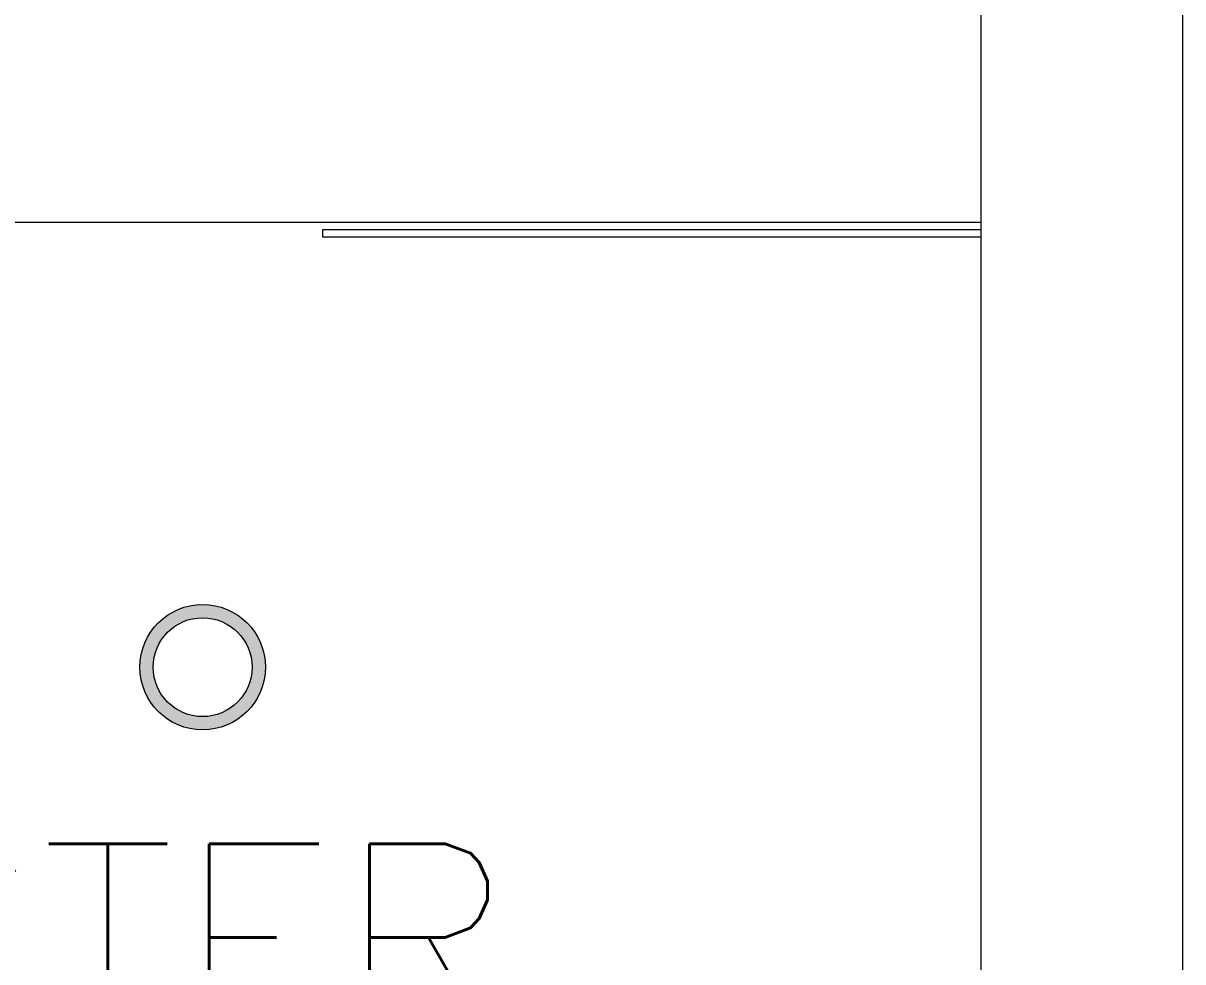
# Model space of a CAD drawing. Header units: metres. Extents: x 14 to 2416, y -346 to 476.
# Drawn here: x 147.427 to 148.577, y -150.11 to -149.179 of the extents above; entities that cross this region are included whole.
import ezdxf

# ---------------------------------------------------------------- set-up
doc = ezdxf.new("R2010")
doc.units = ezdxf.units.M
doc.linetypes.add('0', pattern=[0])
doc.layers.get('0').update_dxf_attribs({"linetype": '0', "lineweight": 20})
for name, color, linetype, lineweight in [('A-ANNO-TEXT', 20, 'Continuous', 13), ('A-WALL', 250, 'Continuous', 20), ('baños', 251, 'Continuous', 0), ('MAVA -LUMINARIAS', 1, 'Continuous', 18), ('textos', 7, 'Continuous', 0)]:
    doc.layers.add(name, color=color, linetype=linetype, lineweight=lineweight)
doc.layers.add('MAVA Luminarias', color=1, linetype='Continuous')
doc.styles.get("Standard").update_dxf_attribs({"font": 'arial.ttf', "height": 0.1875})

# ---------------------------------------------------------------- blocks, each defined once
blk = doc.blocks.new('PL BASE 2N NASAS 09')
at = {"layer": 'A-WALL'}
for p, q in [((174.1475, -23.8682), (174.1475, -20.6058)), ((173.9475, -21.6017), (173.9475, -23.8667))]:
    blk.add_line(p, q, dxfattribs=at)
at = {"layer": 'baños'}
blk.add_line((173.9475, -22.6608), (172.0475, -22.6608), dxfattribs=at)
blk.add_lwpolyline([(173.9475, -22.6754), (173.2954, -22.6754), (173.2954, -22.6676), (173.9475, -22.6676)], close=True, dxfattribs=at)
at = {"layer": 'textos', "insert": (172.4974, -24.1217), "char_height": 0.195, "width": 1.854973, "attachment_point": 7}
blk.add_mtext('{\\Fromans|c0;MASTER BATHROOM\\P2}', dxfattribs=at)
blk = doc.blocks.new('PL MUEBLES 2N NASAS 09')
blk.add_blockref('PL BASE 2N NASAS 09', (49.9143, 62.717))
blk = doc.blocks.new('A$C595364de')
blk.add_blockref('PL MUEBLES 2N NASAS 09', (-199.5618, -36.6052))
blk = doc.blocks.new('downlight')
at = {"layer": 'MAVA -LUMINARIAS'}
h = blk.add_hatch(color=3, dxfattribs=at)
h.dxf.hatch_style = 1
h.paths.add_polyline_path([(-5.416, -22.4571, 1), (-5.2917, -22.4571, 1)])
h.paths.add_polyline_path([(-5.3048, -22.4571, -1), (-5.4029, -22.4571, -1)], flags=16)
at = {"layer": 'MAVA -LUMINARIAS', "color": 3}
for radius in [0.0622, 0.049]:
    blk.add_circle((-5.3539, -22.4571), radius, dxfattribs=at)

msp = doc.modelspace()

# ---------------------------------------------------------------- block references
at = {"layer": 'A-ANNO-TEXT'}
msp.add_blockref('A$C595364de', (124.0766, -152.828), dxfattribs=at)
msp.add_blockref('A$C595364de', (124.0766, -152.828), dxfattribs=at)
at = {"layer": 'MAVA Luminarias'}
msp.add_blockref('downlight', (152.9592, -127.3607), dxfattribs=at)
msp.add_blockref('downlight', (152.9592, -127.3607), dxfattribs=at)

doc.saveas('drawing.dxf')
